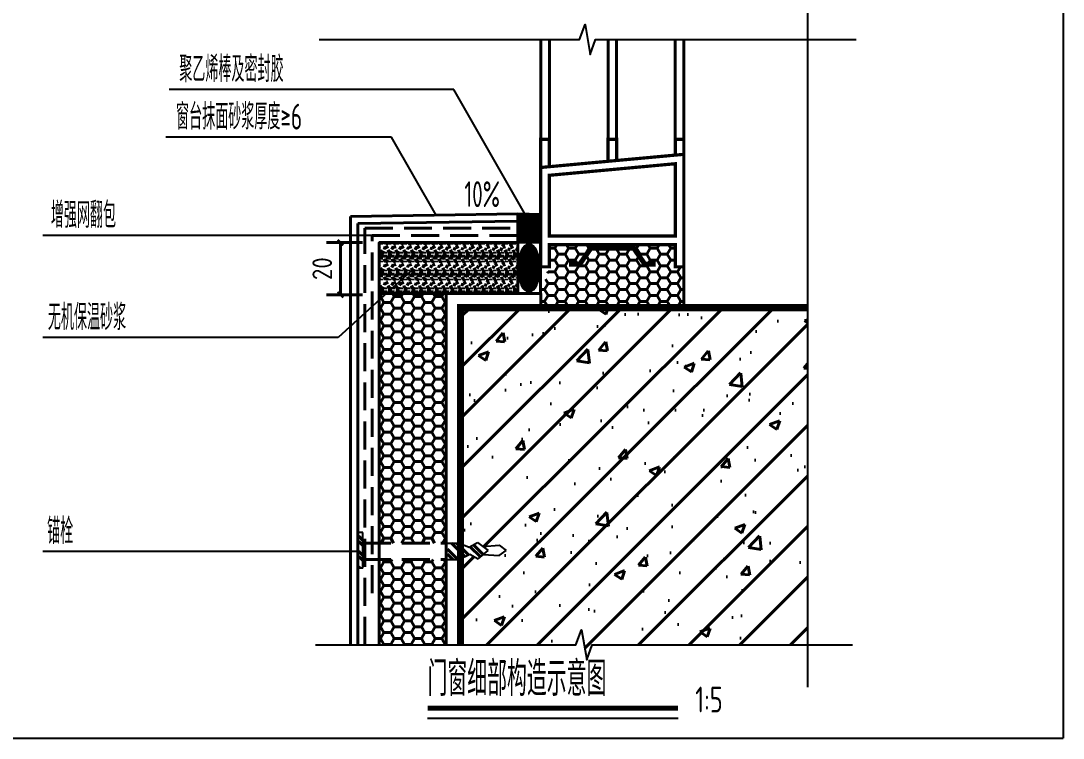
# Model space of a CAD drawing. Extents: x 1188826 to 1909461, y 608442 to 1651179.
# Drawn here: x 1711154 to 1719877, y 1279265 to 1285272 of the extents above; entities that cross this region are included whole.
import ezdxf

# ---------------------------------------------------------------- set-up
doc = ezdxf.new("R2010")
doc.units = 0
doc.header["$LTSCALE"] = 1000
doc.header["$MEASUREMENT"] = 0
doc.linetypes.add('DASH', pattern=[0.35, 0.25, -0.1])
for name, color, linetype in [('Defpoint', 7, 'Continuous'), ('DIM_LEAD', 3, 'Continuous'), ('PUB_DIM', 3, 'Continuous'), ('PUB_TEXT', 4, 'Continuous')]:
    doc.layers.add(name, color=color, linetype=linetype)
doc.layers.add('WALL', color=9, linetype='Continuous', lineweight=40)
doc.styles.get("Standard").update_dxf_attribs({"font": 'gbenor.shx', "bigfont": 'gbcbig.shx'})
doc.styles.add('STANDARD_T3', font='gbenor.shx', dxfattribs={"bigfont": 'gbcbig.shx'})
doc.dimstyles.new('STANDARD&&50', dxfattribs={"dimtxt": 175, "dimasz": 50, "dimexe": 125, "dimexo": 150, "dimgap": 75, "dimtad": 1, "dimdec": 0, "dimzin": 0, "dimdsep": 46, "dimtxsty": 'STANDARD_T3', "dimblk": 'ARCHTICK', "dimcen": 0.09, "dimadec": 0, "dimazin": 0, "dimtfac": 1, "dimtdec": 0, "dimtix": 1, "dimtmove": 2, "dimatfit": 3, "dimfxl": 0, "dimtolj": 1, "dimtzin": 0, "dimarcsym": 0})
pattern_1 = [(315, (-93022.52, -14889.27), (-67.88225, -67.88225), []), (315, (-92977.26, -14889.27), (-67.88225, -67.88225), [])]

# ---------------------------------------------------------------- blocks, each defined once
blk = doc.blocks.new('_ArchTick')
at = {"color": 0, "linetype": 'ByBlock', "const_width": 0.4}
blk.add_lwpolyline([(-0.5, -0.5), (0.5, 0.5)], dxfattribs=at)
blk = doc.blocks.new('*D97')
at = {"layer": 'Defpoints', "color": 0, "transparency": 16777216}
for p in [(1151246.1, 1323485.7), (1151593.5, 1323485.7), (1151593.5, 1323018.5)]:
    blk.add_point(p, dxfattribs=at)
at = {"layer": 'PUB_DIM', "color": 0, "lineweight": -2, "transparency": 16777216}
for p, q in [((1151443.5, 1323485.7), (1151121.1, 1323485.7)), ((1151246.1, 1323018.5), (1151246.1, 1323485.7)), ((1151443.5, 1323018.5), (1151121.1, 1323018.5))]:
    blk.add_line(p, q, dxfattribs=at)
at = {"layer": 'PUB_DIM', "color": 0, "lineweight": -2, "transparency": 16777216, "xscale": 50, "yscale": 50, "zscale": 50}
for p, rotation in [((1151246.1, 1323485.7), 90), ((1151246.1, 1323018.5), 270)]:
    blk.add_blockref('_ArchTick', p, dxfattribs=dict(at, rotation=rotation))
at = {"layer": 'PUB_DIM', "color": 0, "transparency": 16777216, "insert": (1151083.6, 1323252.1), "char_height": 175, "attachment_point": 5, "rotation": 90, "style": 'STANDARD_T3'}
blk.add_mtext('\\A1;20', dxfattribs=at)
blk = doc.blocks.new('21412412431')
h = blk.add_hatch()
h.set_pattern_fill('钢筋混凝土', color=256, scale=128, style=0)
h.set_pattern_definition([(45, (-30714.38, -11916.04), (-226.2742, 226.2742), []), (50, (-30714.4, -11916), (918.093, -80.323), [96, -1056]), (355, (-30714.4, -11916), (-177.602, 962.806), [76.8, -844.8]), (100.4514, (-30637.9, -11922.7), (740.492, 882.483), [81.587, -897.462]), (46.1842, (-30714.4, -11660), (1366.069, -211.864), [144, -1584]), (96.6356, (-30600.5, -11677.7), (1196.368, 1246.87), [122.38, -1346.193]), (351.1842, (-30714.4, -11660), (1196.367, 1246.872), [115.2, -1267.2]), (21, (-30586.4, -11724), (764.041, -515.352), [96, -1056]), (326, (-30586.4, -11724), (311.444, 928.192), [76.8, -844.8]), (71.4514, (-30522.7, -11767), (1075.485, 412.839), [81.587, -897.462]), (37.5, (-30714.38, -11916.04), (15.5646, 426.1041), [0, -834.56, 0, -857.6, 0, -848]), (7.5, (-30714.38, -11916.04), (336.729, 504.847), [0, -488.96, 0, -815.36, 0, -323.2]), (327.5, (-30999.8, -11916.04), (683.2927, -28.8702), [0, -320, 0, -998.4, 0, -1324.8]), (317.5, (-31127.8, -11916.04), (746.4783, 128.1344), [0, -416, 0, -663.04, 0, -940.8])])
h.paths.add_polyline_path([(31125.9, 835), (31125.9, 3853.3), (28022.4, 3853.3), (28022.4, 1742.4), (28100.1, 1709.1), (28174.8, 1752.7), (28222, 1716.6), (28367.8, 1727.8), (28429.6, 1681.2), (28367.8, 1634.6), (28225.9, 1644.9), (28180.3, 1605.8), (28103.8, 1646.1), (28022.4, 1607.1), (28022.4, 835), (29054.8, 835), (29103.7, 969.4), (29151.1, 700.6), (29198.8, 835)])
h.paths.add_polyline_path([(31125.9, 12804.5), (29230.7, 12804.5), (29183, 12670.1), (29135.6, 12938.9), (29086.7, 12804.5), (28022.4, 12804.5), (28022.4, 11235.5), (28103.8, 11196.5), (28180.3, 11236.8), (28225.9, 11197.7), (28367.8, 11208), (28429.6, 11161.4), (28367.8, 11114.8), (28222, 11125.9), (28174.8, 11089.9), (28100.1, 11133.4), (28022.4, 11100.2), (28022.4, 8989.2), (31125.9, 8989.2)])
h = blk.add_hatch()
h.set_pattern_fill('ANSI31', color=256, scale=10.24, angle=405, style=0)
h.set_pattern_definition([(90, (-98649.919, -1100.846), (-16.256, 6e-15), [])])
h.paths.add_polyline_path([(28739.6, 4689), (28534.9, 4692.3), (28534.8, 4692.3), (28533.6, 4438.9), (28735.9, 4438.9)])
h = blk.add_hatch()
h.set_pattern_fill('隔热材料03', color=256, scale=320)
h.set_pattern_definition([(66.422, (-98596.96, -1092.846), (0.22253, 160.51103), [27.52, -14.5744, 72.64, -14.5744, 27.52, -17.472]), (113.58, (-98638.87, -1092.846), (-69.83137, 0.001547), [27.52, -14.5744, 72.7136, -14.5744, 27.52, -17.472]), (0, (-98638.87, -1092.85), (0, 160), [41.8976, -27.9312]), (0, (-98603.95, -948.85), (0, 160), [41.8976, -27.9312]), (90, (-98649.92, -1067.524), (-69.8304, 4e-15), [13.3568, -146.6432]), (90, (-98615.004, -987.524), (-69.8304, 4e-15), [13.3568, -146.6432]), (90, (-98585.92, -1067.524), (-69.8304, 4e-15), [13.3568, -146.6432]), (90, (-98551.004, -987.524), (-69.8304, 4e-15), [13.3568, -146.6432])])
h.paths.add_polyline_path([(27894.4, 3981.3), (28533.6, 3981.3), (28533.6, 4436.3), (27294.6, 4436.3), (27294.6, 3981.3)])
h = blk.add_hatch()
h.set_pattern_fill('ANSI31', color=256, scale=10.24, angle=90, style=0)
h.set_pattern_definition([(135, (-98640.413, -1100.846), (-11.4947278, -11.4947278), [])])
edge = h.paths.add_edge_path()
edge.add_ellipse((28635, 4209.7), major_axis=(0, 210.1), ratio=0.437535, start_angle=0, end_angle=360)
h = blk.add_hatch()
h.set_pattern_fill('HONEY', color=256, scale=38.4, style=0)
h.set_pattern_definition([(0, (-98649.92, -1100.846), (91.44, 52.792896), [60.96, -121.92]), (120, (-98649.92, -1100.846), (-91.43999, 52.792915), [60.96, -121.92]), (60, (-98649.92, -1100.846), (1e-05, 105.58581), [-121.92, 60.96])])
h.paths.add_polyline_path([(30019.6, 3853.3), (30019.6, 4219), (29942.8, 4219), (29942.8, 4417.4), (28816.4, 4417.4), (28816.4, 4219), (28739.6, 3985), (28739.6, 3853.3)])
h = blk.add_hatch()
h.set_pattern_fill('HONEY', color=256, scale=38.4, style=0)
h.set_pattern_definition([(0, (-30714.377, 24758.59), (91.44, -52.792896), [60.96, -121.92]), (240, (-30714.377, 24758.59), (-91.43999, -52.792915), [60.96, -121.92]), (300, (-30714.377, 24758.59), (1e-05, -105.58581), [-121.92, 60.96])])
h.paths.add_polyline_path([(27894.4, 3981.3), (27294.6, 3981.3), (27294.6, 1746.4), (27894.4, 1746.4)])
h.paths.add_polyline_path([(27294.6, 835), (27894.4, 835), (27894.4, 1599.2), (27294.6, 1599.2)])
h = blk.add_hatch()
h.set_pattern_fill('ANSI32', color=256, scale=256, style=0)
h.set_pattern_definition(pattern_1)
h.paths.add_polyline_path([(27147.2, 1841.9), (27147.2, 1523.1), (27110.9, 1523.1), (27110.9, 1841.9)])
h = blk.add_hatch()
h.set_pattern_fill('ANSI32', color=256, scale=256, style=0)
h.set_pattern_definition(pattern_1)
h.paths.add_polyline_path([(28100.1, 1709.1), (28174.8, 1752.7), (28268.3, 1681.2), (28180.3, 1605.8), (28103.8, 1646.1), (28005.9, 1599.2), (27904.8, 1599.2), (27904.8, 1746.4), (28012.9, 1746.4)])
for p, q in [((28739.6, 6253.2), (28739.6, 4417.4)), ((28816.4, 6253.2), (28816.4, 5115.7)), ((29341.2, 6253.2), (29341.2, 5163.9)), ((29418, 6253.2), (29418, 5171)), ((29942.8, 6253.2), (29942.8, 5219.2)), ((30019.6, 6253.2), (30019.6, 4417.4)), ((28739.6, 5359.6), (28816.4, 5359.6)), ((29341.2, 5359.6), (29418, 5359.6)), ((29942.8, 5359.6), (30019.6, 5359.6)), ((28739.6, 5108.6), (30019.6, 5226.3)), ((28816.4, 5038.5), (29942.8, 5142.1)), ((29942.8, 5142.1), (29942.8, 4494.2)), ((28816.4, 5038.5), (28816.4, 4494.2)), ((28533.6, 4692.3), (28533.6, 3981.3)), ((28816.4, 4494.2), (29942.8, 4494.2)), ((28738.4, 4386.9), (28738.4, 3981.3)), ((28739.6, 4417.4), (28739.6, 4219)), ((28816.4, 4417.4), (29942.8, 4417.4)), ((28816.4, 4417.4), (28816.4, 4219)), ((29942.8, 4417.4), (29942.8, 4219)), ((30019.6, 4417.4), (30019.6, 4219)), ((28739.6, 4219), (28816.4, 4219)), ((29942.8, 4219), (30019.6, 4219)), ((27894.4, 3981.3), (27294.6, 3981.3))]:
    blk.add_line(p, q)
at = {"linetype": 'DASH'}
for p, q in [((27147.2, 1746.4), (27904.5, 1746.4)), ((27147.2, 1599.2), (27904.5, 1599.2))]:
    blk.add_line(p, q, dxfattribs=at)
for points, const_width in [([(28816.4, 5115.7), (28816.4, 5359.6), (28739.6, 5359.6), (28739.6, 5108.6)], 28.8), ([(29418, 5171), (29418, 5359.6), (29341.2, 5359.6), (29341.2, 5163.9)], 28.8), ([(30019.6, 5226.3), (30019.6, 5359.6), (29942.8, 5359.6), (29942.8, 5219.2)], 28.8), ([(28991.2, 4241.8), (29087.7, 4241.8), (29187.6, 4385.5), (29379.6, 4385.5), (29571.6, 4385.5)], 44.8), ([(29767.9, 4241.8), (29671.5, 4241.8), (29571.6, 4385.5), (29379.6, 4385.5), (29187.6, 4385.5)], 44.8), ([(28022.4, 835), (28022.4, 3853.3), (31125.9, 3853.3)], 64)]:
    blk.add_lwpolyline(points, dxfattribs=dict(const_width=const_width))
at = {"const_width": 28.8}
for points in [[(30019.6, 4219), (30019.6, 5226.3), (28739.6, 5108.6), (28739.6, 4219), (28816.4, 4219), (28816.4, 4417.4), (29942.8, 4417.4), (29942.8, 4219)], [(29942.8, 4494.2), (28816.4, 4494.2), (28816.4, 5038.5), (29942.8, 5142.1)]]:
    blk.add_lwpolyline(points, close=True, dxfattribs=at)
for points in [[(27038.6, 4671.2), (28534.9, 4692.3)], [(27038.6, 835), (27038.6, 4671.2), (27038.6, 4671.2)], [(28533.6, 4438.9), (28739.6, 4438.9), (28739.6, 4689), (28534.9, 4692.3)], [(27102.6, 4607.2), (28534.9, 4628.3)], [(27102.6, 835), (27102.6, 4607.2), (27102.6, 4607.2)], [(27294.6, 835), (27294.6, 4436.3), (28535, 4436.3)], [(30019.6, 4219), (30019.6, 3853.3), (28739.6, 3853.3), (28739.6, 3981.3), (27894.4, 3981.3), (27894.4, 835)], [(27894.4, 835), (27894.4, 3981.3), (28739.6, 3981.3)]]:
    blk.add_lwpolyline(points)
at = {"linetype": 'DASH'}
for points in [[(27166.6, 835), (27166.6, 4564.3), (28534.9, 4564.3)], [(27230.6, 1297.5), (27230.6, 4500.3), (28534.9, 4500.3)]]:
    blk.add_lwpolyline(points, dxfattribs=at)
blk.add_ellipse((28635, 4209.7), major_axis=(0, 210.1), ratio=0.437535)
at = {"layer": 'Defpoint', "color": 252}
for p in [(33412.5, 20418.4), (-1.2, 0)]:
    blk.add_line(p, (33412.5, 0), dxfattribs=at)
at = {"layer": 'DIM_LEAD'}
for p, q in [((27960.9, 5806.1), (25415.3, 5806.1)), ((28643.4, 4614.8), (27960.9, 5806.1)), ((27404.3, 5381), (25386.9, 5381)), ((27804.8, 4682), (27404.3, 5381)), ((27230.6, 4500.3), (24285.3, 4500.3)), ((25995, 4500.3), (25164.5, 4500.3)), ((27576.7, 4181.1), (26927.9, 3585.4)), ((26927.9, 3585.4), (24285.3, 3585.4)), ((27123.2, 1671.2), (24285.3, 1671.2)), ((25887.6, 1671.2), (25057, 1671.2))]:
    blk.add_line(p, q, dxfattribs=at)
at = {"layer": 'PUB_DIM'}
for p, q in [((27147.2, 1841.9), (27110.9, 1841.9)), ((27147.2, 1523.1), (27147.2, 1841.9)), ((27904.5, 1746.4), (28012.9, 1746.4)), ((28012.9, 1746.4), (28100.1, 1709.1)), ((28012.9, 1746.4), (28100.1, 1709.1)), ((28100.1, 1709.1), (28174.8, 1752.7)), ((28100.1, 1709.1), (28174.8, 1752.7)), ((28174.8, 1752.7), (28268.3, 1681.2)), ((28174.8, 1752.7), (28268.3, 1681.2)), ((28180.3, 1605.8), (28268.3, 1681.2)), ((28222, 1716.6), (28367.8, 1727.8)), ((28367.8, 1727.8), (28429.6, 1681.2)), ((28367.8, 1634.6), (28429.6, 1681.2)), ((27896.2, 1599.2), (28005.9, 1599.2)), ((28005.9, 1599.2), (28103.8, 1646.1)), ((28103.8, 1646.1), (28180.3, 1605.8)), ((28225.9, 1644.9), (28367.8, 1634.6)), ((27147.2, 1523.1), (27110.9, 1523.1))]:
    blk.add_line(p, q, dxfattribs=at)
for points in [[(31125.9, 13006.6), (31125.9, 6803), (31260.3, 6754.1), (30991.5, 6706.7), (31125.9, 6659), (31125.9, 455.5)], [(26757.9, 6253.2), (29086.7, 6253.2), (29135.6, 6387.6), (29183, 6118.8), (29230.7, 6253.2), (31559.5, 6253.2)], [(26726, 835), (29054.8, 835), (29103.7, 969.4), (29151.1, 700.6), (29198.8, 835), (31527.6, 835)], [(27726.6, 178.5), (29968.7, 178.5)]]:
    blk.add_lwpolyline(points, dxfattribs=at)
blk.add_lwpolyline([(27989.8, 4860.1, 0, 0, 0), (27418.7, 4811, 51.2, 0, 0), (27227.4, 4794.6, 0, 0, 0)], format="xyseb", dxfattribs=at)
at = {"layer": 'PUB_DIM', "const_width": 44.8}
blk.add_lwpolyline([(27726.6, 268.1), (29968.7, 268.1)], dxfattribs=at)
at = {"layer": 'PUB_TEXT'}
for s, height, width, p in [('聚乙烯棒及密封胶', 231.49, 0.7, (25506.1, 5873.3)), ('窗台抹面砂浆厚度≥6', 231.49, 0.7, (25477.7, 5448.2)), ('10%%%', 231.49, 0.7, (28056.8, 4753.9)), ('增强网翻包', 231.49, 0.7, (24357.3, 4567.5)), ('无机保温砂浆', 231.49, 0.7, (24330.8, 3652.6)), ('锚栓', 231.49, 0.7, (24324.2, 1738.4)), ('门窗细部构造示意图', 308.65, 0.8, (27726.6, 378.1)), ('1:5', 231.49, 0.8, (30121.8, 229.8))]:
    blk.add_text(s, height=height, dxfattribs=dict(at, width=width)).set_placement(p)
at = {"layer": 'PUB_DIM'}
dim = blk.add_aligned_dim(p1=(27294.6, 3969.1), p2=(27294.6, 4436.3), distance=347.4, text='20', dimstyle='STANDARD&&50', dxfattribs=at)
dim.commit()
dim.dimension.update_dxf_attribs({"geometry": '*D97', "text_midpoint": (26784.8, 4202.7), "insert": (-1124298.9, -1319049.4)})

msp = doc.modelspace()

# ---------------------------------------------------------------- block references
at = {"layer": 'WALL', "xscale": 0.9355500000000002, "yscale": 0.9355500000000002, "zscale": 0.9355500000000002}
msp.add_blockref('21412412431', (1688617.8, 1279264.6), dxfattribs=at)

doc.saveas('drawing.dxf')
